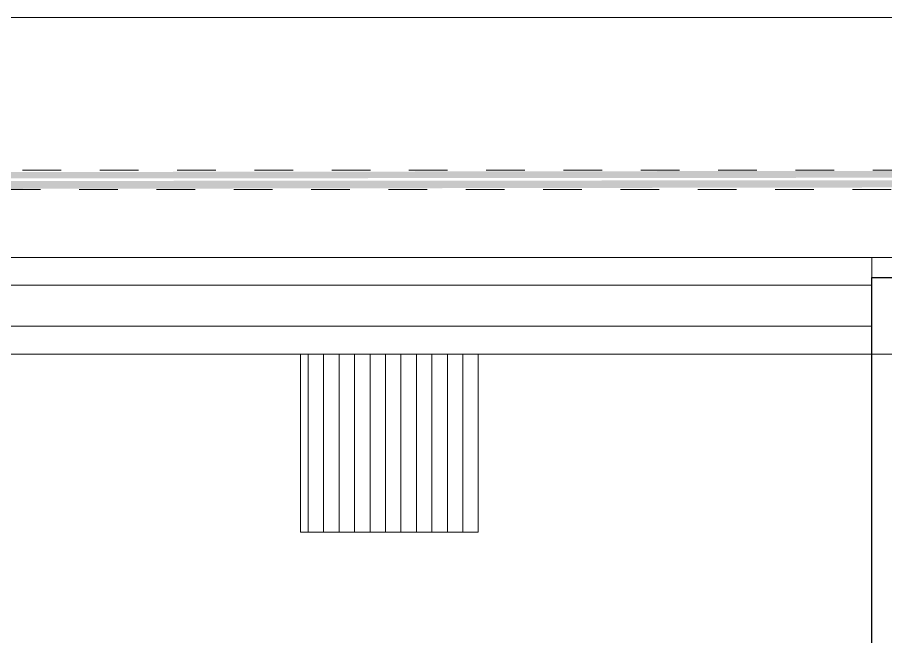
# Model space of a CAD drawing. Header units: metres. Extents: x 147 to 427, y -16 to 162.
# Drawn here: x 292.325 to 294.571, y 116.584 to 118.184 of the extents above; entities that cross this region are included whole.
import ezdxf

# ---------------------------------------------------------------- set-up
doc = ezdxf.new("R2010")
doc.units = ezdxf.units.M
doc.linetypes.add('Aligning Line', pattern=[0.012, 0.006, -0.006])
doc.layers.add('1053_ARQ_BASE_MATADOURO_2_dwg', color=7, linetype='Continuous', lineweight=5, true_color=0x767676)
doc.layers.add('1053_ARQ_BASE_MATADOURO_dwg', color=7, linetype='Continuous', lineweight=5, true_color=0x767676)
doc.layers.add('A-PISO', color=7, linetype='Continuous', lineweight=5)
doc.layers.add('P-PIPE', color=7, linetype='Continuous', lineweight=5)

# ---------------------------------------------------------------- blocks, each defined once
blk = doc.blocks.new('1053_ARQ_BASE_MATADOURO_dwg_arq geral tgov-4039641-TÉRREO 1_20 - Dependente 1')
at = {"color": 253, "lineweight": 5, "true_color": 0xaaaaaa, "flags": 128}
blk.add_lwpolyline([(-3.1704, 14.4282), (-3.1704, 20.1582), (-12.4204, 20.1582), (-12.4204, 34.8483), (-12.4204, 34.9983), (5.3461, 34.9983), (5.3461, 26.6282)], dxfattribs=at)
blk = doc.blocks.new('1053_ARQ_BASE_MATADOURO_dwg-3625622-TÉRREO 1_20 - Dependente 1')
blk.add_blockref('1053_ARQ_BASE_MATADOURO_dwg_arq geral tgov-4039641-TÉRREO 1_20 - Dependente 1', (130.2098, 83.186))
blk = doc.blocks.new('1053_ARQ_BASE_MATADOURO_2_dwg-3637054-TÉRREO 1_20 - Dependente 1')
at = {"layer": 'A-PISO', "color": 253, "true_color": 0xaaaaaa}
for p, q in [((118.5181, 84.3062), (126.1431, 84.3062)), ((118.5181, 84.2002), (126.1431, 84.2002)), ((124.6855, 84.1282), (124.6855, 83.6682)), ((124.7255, 84.1282), (124.7255, 83.6682)), ((124.7655, 84.1282), (124.7655, 83.6682)), ((124.8055, 84.1282), (124.8055, 83.6682)), ((124.8455, 84.1282), (124.8455, 83.6682)), ((124.8855, 84.1282), (124.8855, 83.6682)), ((124.9255, 84.1282), (124.9255, 83.6682)), ((124.9655, 84.1282), (124.9655, 83.6682)), ((125.0055, 84.1282), (125.0055, 83.6682)), ((125.0455, 84.1282), (125.0455, 83.6682)), ((125.0855, 84.1282), (125.0855, 83.6682))]:
    blk.add_line(p, q, dxfattribs=at)
at = {"layer": 'A-PISO', "color": 253, "true_color": 0xaaaaaa, "flags": 128}
for points in [[(113.4431, 74.2782), (118.6431, 74.2782), (118.6431, 76.3782), (113.4431, 76.3782), (113.4431, 76.6282), (118.3931, 76.6282), (118.3931, 84.3782), (126.1431, 84.3782)], [(126.1431, 80.5032), (126.1431, 84.1282), (118.8491, 84.1282)]]:
    blk.add_lwpolyline(points, dxfattribs=at)
for points in [[(126.3931, 84.1282), (126.1431, 84.1282), (126.1431, 84.3782), (126.3931, 84.3782)], [(124.6655, 84.1282), (124.6655, 83.6682), (125.1255, 83.6682), (125.1255, 84.1282)]]:
    blk.add_lwpolyline(points, close=True, dxfattribs=at)
at = {"layer": 'A-PISO', "color": 253, "lineweight": 30, "true_color": 0xaaaaaa, "flags": 128}
blk.add_lwpolyline([(126.1431, 84.3264), (127.1431, 84.3264), (127.1431, 70.7264), (126.1431, 70.7264)], close=True, dxfattribs=at)

msp = doc.modelspace()

# ---------------------------------------------------------------- hatches: boundary and pattern name
at = {"layer": 'P-PIPE', "true_color": 0xc0c0c0}
for points in [[(287.2851, 117.7642), (295.6383, 117.7707), (295.6383, 117.7892), (287.2851, 117.7777), (287.2851, 117.7707)], [(291.039, 117.7392), (295.6383, 117.7465), (295.6383, 117.7642), (287.2851, 117.7577), (287.2851, 117.7392), (288.4845, 117.7392)]]:
    msp.add_hatch(color=9, dxfattribs=at).paths.add_polyline_path(points)

# ---------------------------------------------------------------- linework, layer by layer
at = {"layer": 'P-PIPE', "linetype": 'Aligning Line', "lineweight": 15}
for p, q in [((295.6383, 117.7892), (287.2851, 117.7892)), ((287.2851, 117.7392), (295.6383, 117.7392))]:
    msp.add_line(p, q, dxfattribs=at)

# ---------------------------------------------------------------- block references
at = {"layer": '1053_ARQ_BASE_MATADOURO_2_dwg', "color": 253, "true_color": 0xaaaaaa}
msp.add_blockref('1053_ARQ_BASE_MATADOURO_2_dwg-3637054-TÉRREO 1_20 - Dependente 1', (168.392, 33.186), dxfattribs=at)
at = {"layer": '1053_ARQ_BASE_MATADOURO_dwg', "color": 253, "true_color": 0xaaaaaa}
msp.add_blockref('1053_ARQ_BASE_MATADOURO_dwg-3625622-TÉRREO 1_20 - Dependente 1', (168.392, 0), dxfattribs=at)

doc.saveas('drawing.dxf')
